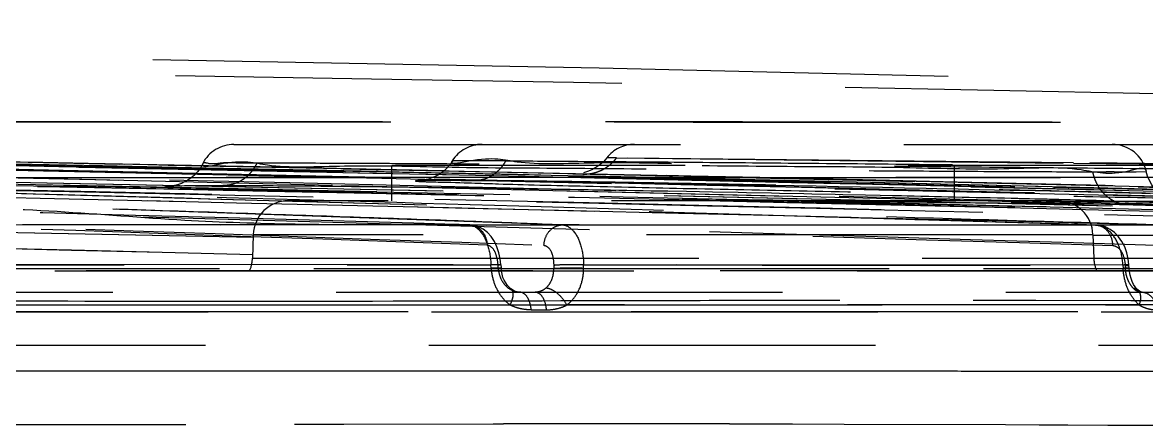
# Model space of a CAD drawing. Header units: millimetres. Extents: x 687 to 1107, y -116 to 478.
# Drawn here: x 956.319 to 959.517, y 331.326 to 332.471 of the extents above; entities that cross this region are included whole.
import ezdxf

# ---------------------------------------------------------------- set-up
doc = ezdxf.new("R2010")
doc.units = ezdxf.units.MM
doc.header["$LTSCALE"] = 0.1
doc.linetypes.add('HIDDENX2', pattern=[19.05, 12.7, -6.35])
doc.layers.add('HIDDEN', color=8, linetype='HIDDENX2')

msp = doc.modelspace()

# ---------------------------------------------------------------- linework, layer by layer
at = {"layer": 'HIDDEN'}
for p, q in [((956.921, 332.1246), (960.5579, 332.1246)), ((957.5508, 332.078), (957.5419, 332.0778)), ((957.5624, 332.0781), (957.5508, 332.078)), ((957.5814, 332.0782), (957.5624, 332.0782)), ((957.5854, 332.0781), (957.5814, 332.0781)), ((957.612, 332.0781), (957.5854, 332.0781)), ((957.6946, 332.0781), (957.612, 332.0778)), ((957.9825, 332.0863), (957.9812, 332.0863)), ((958.0092, 332.0863), (957.9819, 332.0859)), ((957.9837, 332.0863), (957.9825, 332.0863)), ((959.3089, 332.0725), (957.9837, 332.0863)), ((958.0092, 332.0859), (959.3089, 332.0711)), ((956.9859, 332.0712), (956.9468, 332.0712)), ((957.37, 331.9646), (957.37, 332.0646)), ((960.1089, 332.0646), (957.3701, 332.0646)), ((958.9701, 331.9646), (958.9701, 332.0646)), ((960.6257, 332.0562), (959.3089, 332.0724)), ((959.3089, 332.0711), (960.6516, 332.0558)), ((959.3631, 332.0468), (959.4017, 332.0467)), ((959.4242, 332.0467), (959.4017, 332.0467)), ((959.4242, 332.0467), (959.4868, 332.047)), ((959.4861, 332.0469), (959.5155, 332.0475)), ((957.4528, 332.0222), (957.4545, 332.0222)), ((957.4545, 332.0222), (957.4571, 332.0223)), ((957.4571, 332.0223), (957.4603, 332.0224)), ((957.4603, 332.0224), (957.4662, 332.0224)), ((957.4662, 332.0224), (957.4736, 332.0225)), ((957.6015, 332.0221), (957.4689, 332.0226)), ((957.4736, 332.0225), (957.4823, 332.0226)), ((957.4823, 332.0226), (957.4924, 332.0226)), ((957.4924, 332.0226), (957.504, 332.0226)), ((957.504, 332.0226), (957.5172, 332.0226)), ((957.5172, 332.0226), (957.5321, 332.0226)), ((957.5321, 332.0226), (957.5488, 332.0225)), ((957.5488, 332.0225), (957.5675, 332.0224)), ((957.5675, 332.0224), (957.5884, 332.0222)), ((957.5884, 332.0222), (957.6036, 332.0221)), ((957.708, 332.021), (957.755, 332.0204)), ((957.755, 332.0204), (957.8046, 332.0197)), ((957.8046, 332.0197), (957.8564, 332.019)), ((957.8564, 332.019), (957.9102, 332.0182)), ((957.913, 332.0401), (957.8836, 332.041)), ((957.8904, 332.0408), (957.8939, 332.0407)), ((957.8939, 332.0407), (957.9134, 332.0401)), ((957.9102, 332.0182), (957.9658, 332.0174)), ((960.7625, 331.9726), (957.913, 332.0401)), ((957.9658, 332.0174), (958.0229, 332.0165)), ((958.0229, 332.0165), (958.0815, 332.0155)), ((958.0815, 332.0155), (958.1411, 332.0145)), ((958.1411, 332.0145), (958.2018, 332.0135)), ((956.7457, 332.0064), (956.7491, 332.0066)), ((956.7491, 332.0066), (956.7535, 332.0067)), ((956.7535, 332.0067), (956.7588, 332.0069)), ((956.7548, 332.0069), (956.8894, 332.0078)), ((956.7588, 332.0069), (956.765, 332.007)), ((956.765, 332.007), (956.7723, 332.0071)), ((956.7723, 332.0071), (956.7806, 332.0073)), ((956.7806, 332.0073), (956.79, 332.0074)), ((956.79, 332.0074), (956.8005, 332.0075)), ((956.8005, 332.0075), (956.8123, 332.0076)), ((956.8123, 332.0076), (956.8254, 332.0077)), ((956.8254, 332.0077), (956.8398, 332.0078)), ((956.8398, 332.0078), (956.8557, 332.0078)), ((956.8557, 332.0078), (956.8731, 332.0078)), ((956.8731, 332.0078), (956.8921, 332.0078)), ((956.9763, 332.0076), (957.0137, 332.0074)), ((957.0137, 332.0074), (957.053, 332.0071)), ((957.053, 332.0071), (957.0939, 332.0068)), ((957.0939, 332.0068), (957.1364, 332.0065)), ((957.1364, 332.0065), (957.1802, 332.0061)), ((957.1802, 332.0061), (957.2253, 332.0057)), ((957.2253, 332.0057), (957.2715, 332.0052)), ((957.2715, 332.0052), (957.3188, 332.0047)), ((957.3188, 332.0047), (957.3669, 332.0041)), ((957.3669, 332.0041), (957.4158, 332.0035)), ((957.4158, 332.0035), (957.4655, 332.0029)), ((957.4655, 332.0029), (957.5157, 332.0022)), ((957.5157, 332.0022), (957.5664, 332.0015)), ((957.5664, 332.0015), (957.6175, 332.0008)), ((957.6175, 332.0008), (957.669, 332.0001)), ((957.669, 332.0001), (957.7207, 331.9993)), ((957.7207, 331.9993), (957.7725, 331.9985)), ((957.7725, 331.9985), (957.8244, 331.9977)), ((957.8244, 331.9977), (957.8762, 331.9969)), ((957.8762, 331.9969), (957.928, 331.9961)), ((957.928, 331.9961), (957.9796, 331.9952)), ((957.9796, 331.9952), (958.0309, 331.9943)), ((958.0309, 331.9943), (958.0819, 331.9934)), ((958.0819, 331.9934), (958.1326, 331.9925)), ((958.1326, 331.9925), (958.2078, 331.9912)), ((958.2018, 332.0135), (958.2632, 332.0124)), ((958.2078, 331.9912), (958.2819, 331.9898)), ((958.2632, 332.0124), (958.3254, 332.0112)), ((958.3254, 332.0112), (958.388, 332.0101)), ((958.388, 332.0101), (958.4509, 332.0089)), ((958.4509, 332.0089), (958.5141, 332.0077)), ((958.5141, 332.0077), (958.5773, 332.0064)), ((958.5773, 332.0064), (958.6404, 332.0052)), ((958.6404, 332.0052), (958.7033, 332.0039)), ((958.653, 331.9825), (958.7172, 331.9812)), ((958.7033, 332.0039), (958.7658, 332.0026)), ((958.7658, 332.0026), (958.8279, 332.0013)), ((958.9201, 331.9993), (958.9806, 331.998)), ((958.9806, 331.998), (959.0404, 331.9967)), ((959.1571, 331.9941), (959.2418, 331.9922)), ((959.3504, 331.9897), (959.4284, 331.9879)), ((959.2644, 331.9646), (957.0757, 331.9646)), ((958.7172, 331.9812), (958.7589, 331.9803)), ((958.8396, 331.9785), (958.8976, 331.9773)), ((958.8976, 331.9773), (958.9535, 331.976)), ((958.9535, 331.976), (959.0071, 331.9748)), ((959.0071, 331.9748), (959.0585, 331.9736)), ((959.0585, 331.9736), (959.1076, 331.9724)), ((959.1076, 331.9724), (959.1544, 331.9712)), ((959.1544, 331.9712), (959.1989, 331.9701)), ((959.1989, 331.9701), (959.2411, 331.9691)), ((959.2411, 331.9691), (959.2809, 331.968)), ((959.2809, 331.968), (959.3185, 331.967)), ((960.4034, 331.9622), (959.2852, 331.9622)), ((959.3185, 331.967), (959.3537, 331.9661)), ((959.3537, 331.9661), (959.3866, 331.9651)), ((959.3866, 331.9651), (959.4173, 331.9643)), ((959.4173, 331.9643), (959.4456, 331.9634)), ((959.4456, 331.9634), (959.4717, 331.9626)), ((959.5996, 331.9541), (959.4653, 331.954)), ((959.4717, 331.9626), (959.4955, 331.9619)), ((959.4955, 331.9619), (959.517, 331.9612)), ((957.8453, 331.8961), (956.3685, 331.9474)), ((957.5897, 331.8959), (951.5037, 331.8984)), ((953.7062, 331.8975), (959.3718, 331.8954)), ((957.5912, 331.8958), (957.5799, 331.8962)), ((956.9757, 331.868), (956.9734, 331.8011)), ((959.3644, 331.868), (956.9757, 331.868)), ((959.3644, 331.868), (959.3667, 331.8011)), ((960.5033, 331.8657), (959.3644, 331.8657)), ((956.9734, 331.8011), (960.5056, 331.8011)), ((963.4856, 331.7657), (925.8486, 331.7657)), ((927.8361, 331.7656), (956.7883, 331.7656)), ((945.7182, 331.7721), (963.2813, 331.7721)), ((946.085, 331.7721), (963.2877, 331.7721)), ((951.5283, 331.7847), (957.652, 331.7822)), ((959.4495, 331.7817), (953.7408, 331.7839)), ((963.3835, 331.7657), (956.7883, 331.7656)), ((956.7883, 331.7656), (963.9811, 331.7656)), ((957.6801, 331.7824), (957.652, 331.7822)), ((957.6525, 331.7732), (957.652, 331.7822)), ((957.6806, 331.7734), (957.6525, 331.7732)), ((957.6801, 331.7824), (957.6722, 331.7809)), ((957.6726, 331.7721), (957.6722, 331.7809)), ((957.6806, 331.7734), (957.6726, 331.7721)), ((957.6801, 331.7824), (957.6806, 331.7734)), ((957.8307, 331.7807), (957.8305, 331.7721)), ((957.9155, 331.7732), (957.9156, 331.7821)), ((959.4495, 331.7817), (959.45, 331.7732)), ((959.4561, 331.7806), (959.4569, 331.7721)), ((959.4672, 331.7733), (959.4667, 331.7818)), ((945.7815, 331.7046), (963.2928, 331.7046)), ((957.7062, 331.6681), (953.6734, 331.6682)), ((953.6849, 331.6683), (959.4959, 331.6683)), ((956.6901, 331.6794), (956.7904, 331.6794)), ((956.7904, 331.6794), (956.8755, 331.6794)), ((956.8755, 331.6794), (957.1319, 331.6794)), ((957.1319, 331.6794), (957.1618, 331.6795)), ((957.1618, 331.6795), (957.1909, 331.6795)), ((957.1909, 331.6795), (957.3151, 331.6796)), ((957.3151, 331.6796), (957.3742, 331.6797)), ((961.8414, 331.6683), (957.8682, 331.6683)), ((959.0234, 331.682), (959.0386, 331.682)), ((959.0386, 331.682), (959.1438, 331.6819)), ((959.1438, 331.6819), (959.2023, 331.6819)), ((959.2023, 331.6819), (959.4722, 331.6815)), ((959.4722, 331.6815), (959.557, 331.6814)), ((963.131, 331.6493), (953.6724, 331.6493)), ((957.7664, 331.6546), (957.8099, 331.6546)), ((953.6653, 331.5545), (963.0315, 331.5545)), ((956.6125, 331.4806), (956.183, 331.4807)), ((956.7609, 331.4806), (956.6125, 331.4806)), ((956.8972, 331.4806), (956.7609, 331.4806)), ((957.0554, 331.4806), (956.8972, 331.4806)), ((957.2325, 331.4806), (957.0554, 331.4806)), ((957.4822, 331.4806), (957.2325, 331.4806)), ((957.6886, 331.4806), (957.4822, 331.4806)), ((958.267, 331.4804), (957.6886, 331.4806)), ((958.2776, 331.4804), (958.267, 331.4804)), ((958.3289, 331.4803), (958.2776, 331.4804)), ((958.4126, 331.4803), (958.3289, 331.4803)), ((958.4521, 331.4803), (958.4126, 331.4803)), ((958.658, 331.4801), (958.4521, 331.4803)), ((958.8417, 331.48), (958.658, 331.4801)), ((958.9791, 331.4799), (958.8417, 331.48)), ((958.9896, 331.4798), (958.9791, 331.4799)), ((959.0106, 331.4798), (958.9896, 331.4798)), ((959.0815, 331.4798), (959.0106, 331.4798)), ((959.1155, 331.4797), (959.0815, 331.4798)), ((959.2213, 331.4796), (959.1155, 331.4797)), ((959.2578, 331.4796), (959.2213, 331.4796)), ((959.4257, 331.4794), (959.2578, 331.4796)), ((959.4364, 331.4794), (959.4257, 331.4794)), ((959.5592, 331.4793), (959.4364, 331.4794)), ((957.0927, 331.3296), (957.1356, 331.3296)), ((957.1356, 331.3296), (957.233, 331.3298)), ((957.233, 331.3298), (957.6585, 331.3305)), ((957.6585, 331.3305), (957.6872, 331.3305)), ((958.3302, 331.3306), (958.5101, 331.3303)), ((958.5101, 331.3303), (958.6569, 331.33)), ((958.6569, 331.33), (959.1159, 331.3283)), ((959.1159, 331.3283), (959.2112, 331.3279)), ((959.2112, 331.3279), (959.253, 331.3277)), ((959.253, 331.3277), (959.2926, 331.3275)), ((959.2926, 331.3275), (959.407, 331.3271)), ((959.407, 331.3271), (959.4247, 331.327)), ((959.4247, 331.327), (959.4354, 331.327))]:
    msp.add_line(p, q, dxfattribs=at)
for points in [[(963.6652, 332.1909), (960.8572, 332.2713), (957.9595, 332.3408), (954.9619, 332.3983), (951.8879, 332.4421), (948.7709, 332.4708)], [(959.3728, 331.8953), (957.0874, 331.9627), (954.8974, 332.0242), (952.8028, 332.0774), (950.8036, 332.1207), (948.8998, 332.153), (947.0915, 332.1737)], [(961.7131, 331.8969), (959.106, 331.962), (956.6079, 332.0223), (954.2185, 332.0751), (951.938, 332.1186), (949.7664, 332.1512), (947.7036, 332.1724)], [(962.5689, 331.8999), (959.8995, 331.9679), (957.3414, 332.0281), (954.8948, 332.0792), (952.5595, 332.1202), (950.3358, 332.1509), (948.2234, 332.1712)], [(962.9272, 331.902), (960.2865, 331.9731), (957.7492, 332.0333), (955.3154, 332.0827), (952.9851, 332.1216), (950.7584, 332.1505), (948.6352, 332.17)], [(963.0447, 331.9027), (960.5221, 331.972), (958.0586, 332.0311), (955.6542, 332.0801), (953.3091, 332.1194), (951.0232, 332.1491), (948.7966, 332.1695)], [(963.2253, 331.9037), (960.8616, 331.9705), (958.5009, 332.0282), (956.1432, 332.0769), (953.7885, 332.1165), (951.4369, 332.147), (949.0883, 332.1685)], [(963.2297, 331.9037), (960.8711, 331.9705), (958.515, 332.0281), (956.1613, 332.0767), (953.8103, 332.1163), (951.4618, 332.1469), (949.1159, 332.1684)], [(963.2384, 331.9038), (960.9954, 331.9675), (958.7084, 332.0241), (956.3776, 332.0729), (954.0028, 332.1136), (951.5842, 332.1456), (949.1218, 332.1684)], [(957.9815, 332.086), (957.972, 332.0754), (957.9615, 332.0662), (957.9503, 332.0585), (957.9387, 332.0523), (957.9267, 332.0475), (957.9148, 332.0441)], [(956.8328, 332.0698), (956.8254, 332.0573), (956.8173, 332.0466), (956.8085, 332.0375), (956.7993, 332.0297), (956.79, 332.0232), (956.7805, 332.0178), (956.7714, 332.0137), (956.7633, 332.0108), (956.7564, 332.0088), (956.7513, 332.0077), (956.7477, 332.007), (956.745, 332.0066), (956.7434, 332.0064), (956.7423, 332.0063), (956.7417, 332.0062), (956.7416, 332.0062), (956.7418, 332.0062), (956.7423, 332.0063), (956.7432, 332.0063), (956.7443, 332.0064), (956.7457, 332.0064)], [(957.5426, 332.0773), (957.5342, 332.0657), (957.5248, 332.0554), (957.5148, 332.0466), (957.5042, 332.0392), (957.4936, 332.0334), (957.4835, 332.0292), (957.4745, 332.0262), (957.4674, 332.0244), (957.4619, 332.0233), (957.4581, 332.0228), (957.4556, 332.0225), (957.4538, 332.0223), (957.4528, 332.0222), (957.4521, 332.0221), (957.4519, 332.0221)], [(959.612, 331.9572), (959.6142, 331.957), (959.615, 331.957), (959.6156, 331.9569), (959.6159, 331.9569), (959.6159, 331.9569), (959.6155, 331.9569), (959.6147, 331.957), (959.6135, 331.9572), (959.6116, 331.9575), (959.6089, 331.958), (959.605, 331.9588), (959.5999, 331.96), (959.5934, 331.962), (959.5857, 331.965), (959.5769, 331.9691), (959.5674, 331.9746), (959.5578, 331.9814), (959.5485, 331.9897), (959.5397, 331.9992), (959.5318, 332.0099), (959.5251, 332.0217), (959.5196, 332.0343), (959.5155, 332.0476)], [(957.4519, 332.0221), (957.4522, 332.0221), (957.4528, 332.0222)], [(957.6036, 332.0221), (957.6228, 332.0219), (957.6429, 332.0217), (957.6638, 332.0215), (957.6856, 332.0212), (957.708, 332.021)], [(957.8851, 332.0411), (957.8911, 332.0411), (957.9077, 332.0409), (957.9346, 332.0404), (957.9721, 332.0397), (958.0202, 332.0388), (958.0785, 332.0376), (958.1466, 332.0362), (958.224, 332.0346), (958.3095, 332.0327), (958.4021, 332.0307), (958.5009, 332.0285), (958.6051, 332.0262), (958.7141, 332.0238), (958.827, 332.0212), (958.9432, 332.0185), (959.0621, 332.0158), (959.1829, 332.0129), (959.3048, 332.01), (959.427, 332.0071), (959.5489, 332.0042)], [(956.8921, 332.0078), (956.9078, 332.0078), (956.9241, 332.0078), (956.9409, 332.0077), (956.9584, 332.0077), (956.9763, 332.0076)], [(958.2819, 331.9898), (958.3547, 331.9885), (958.3787, 331.988)], [(958.3787, 331.988), (958.4497, 331.9866), (958.473, 331.9862)], [(958.473, 331.9862), (958.542, 331.9848), (958.5646, 331.9843)], [(958.5646, 331.9843), (958.6312, 331.983), (958.653, 331.9825)], [(958.8279, 332.0013), (958.8895, 332), (958.9201, 331.9993)], [(959.0404, 331.9967), (959.1283, 331.9948), (959.1571, 331.9941)], [(959.2418, 331.9922), (959.3237, 331.9903), (959.3504, 331.9897)], [(959.4284, 331.9879), (959.5031, 331.9861), (959.5273, 331.9855)], [(958.7589, 331.9803), (958.8197, 331.979), (958.8396, 331.9785)], [(957.6801, 331.7824), (957.6783, 331.7996), (957.6746, 331.8168), (957.669, 331.8336), (957.6617, 331.8489), (957.6526, 331.8626), (957.6419, 331.8743), (957.6299, 331.8836), (957.617, 331.8903), (957.604, 331.8943), (957.5914, 331.8958)], [(959.4667, 331.7819), (959.4647, 331.7993), (959.4607, 331.8166), (959.4546, 331.8334), (959.4466, 331.8486), (959.4369, 331.8623), (959.4256, 331.8739), (959.413, 331.8832), (959.3996, 331.8899), (959.3861, 331.8938), (959.3729, 331.8953)], [(957.7098, 331.7133), (957.7042, 331.7181), (957.6988, 331.724), (957.6939, 331.7309), (957.6896, 331.7385), (957.6861, 331.7468), (957.6834, 331.7555), (957.6815, 331.7644), (957.6806, 331.7734)], [(959.4925, 331.7102), (959.4885, 331.7142), (959.4842, 331.7198), (959.4799, 331.7267), (959.476, 331.7347), (959.4727, 331.7436), (959.47, 331.7532), (959.4682, 331.7632), (959.4672, 331.7733)], [(957.7345, 331.7046), (957.7284, 331.7051), (957.722, 331.7068), (957.7157, 331.7096), (957.7099, 331.7132)], [(959.5041, 331.7046), (959.5026, 331.7047), (959.5, 331.7055), (959.4966, 331.7072), (959.4927, 331.7101)]]:
    msp.add_lwpolyline(points, dxfattribs=at)
for centre, radius, start, end in [((944.5977, -285.4433), 617.5703, 88.2712144, 89.5829198), ((944.6133, -284.1569), 616.2838, 88.2696343, 89.5819234), ((956.921, 332.0246), 0.1, 90, 152.8891), ((957.6266, 332.0246), 0.1, 90, 147.867), ((958.0599, 332.0246), 0.1, 90, 141.877), ((959.4191, 332.0246), 0.1, 13.3983, 90), ((957.0757, 331.8646), 0.1, 90, 178), ((959.2644, 331.8646), 0.1, 2, 90), ((937.4145, -462.2007), 794.2528, 88.5888431, 88.8865301), ((937.2706, -468.0452), 800.0986, 88.5888504, 88.8843634), ((944.5526, -285.1393), 617.1245, 88.8465343, 89.0597381), ((944.5592, -284.838), 616.8233, 88.8465843, 89.0596112), ((956.8735, 331.8046), 0.1, 336.8993, 358), ((959.4667, 331.8046), 0.1, 182, 203.099), ((958.0302, 60.8994), 270.4313, 89.936436, 90.072665)]:
    msp.add_arc(centre, radius, start, end, dxfattribs=at)
for points, knots in [([(926.277, 332.1897), (929.3414, 332.2665), (935.4713, 332.3816), (944.6676, 332.4392), (953.8638, 332.3816), (959.9937, 332.2665), (963.0581, 332.1897)], [0, 0, 0, 0, 0.25, 0.5, 0.75, 1, 1, 1, 1]), ([(944.667, 332.1871), (945.0706, 332.1871), (945.8772, 332.1873), (947.086, 332.188), (948.2918, 332.1887), (949.4933, 332.1892), (950.6887, 332.1893), (952.2636, 332.1891), (953.8207, 332.1889), (955.3507, 332.1886), (956.4552, 332.1885), (957.5152, 332.1883), (958.5133, 332.1881), (959.4275, 332.188), (960.2397, 332.188), (960.9373, 332.1881), (961.514, 332.1883), (961.9179, 332.1885), (962.183, 332.1887), (962.386, 332.1888), (962.5935, 332.189), (962.7982, 332.1893), (962.9371, 332.1895), (963.0298, 332.1897), (963.1085, 332.1898), (963.1986, 332.19), (963.2968, 332.1901), (963.3826, 332.1903), (963.4559, 332.1905), (963.5179, 332.1906), (963.5624, 332.1907), (963.5925, 332.1908), (963.6109, 332.1908), (963.6266, 332.1909), (963.6395, 332.1909), (963.6486, 332.1909), (963.6546, 332.1909), (963.6581, 332.1909), (963.6609, 332.1909), (963.663, 332.1909), (963.6644, 332.1909), (963.6652, 332.1909), (963.6655, 332.1909), (963.6656, 332.1909)], [0, 0, 0, 0, 0.063732, 0.127369, 0.190866, 0.254139, 0.317094, 0.379625, 0.502835, 0.562966, 0.621227, 0.677238, 0.730352, 0.778832, 0.821598, 0.85859, 0.888999, 0.912651, 0.922367, 0.930873, 0.9447, 0.955137, 0.963199, 0.966622, 0.969786, 0.975624, 0.980838, 0.985306, 0.989164, 0.992421, 0.995086, 0.996199, 0.997167, 0.997992, 0.998674, 0.999215, 0.999432, 0.999615, 0.999763, 0.999877, 0.999956, 0.999982, 1, 1, 1, 1]), ([(963.0581, 332.1897), (963.0099, 332.1896), (962.9009, 332.1894), (962.7273, 332.1892), (962.5183, 332.1889), (962.2824, 332.1888), (962.004, 332.1886), (961.6714, 332.1884), (961.2614, 332.1882), (960.7632, 332.1881), (960.1833, 332.1881), (959.534, 332.188), (958.8251, 332.1881), (958.0913, 332.1882), (957.3392, 332.1884), (956.6118, 332.1885), (955.8935, 332.1886), (955.151, 332.1887), (954.3579, 332.1888), (953.5595, 332.1889), (952.796, 332.189), (952.1156, 332.1891), (951.4776, 332.1892), (950.8784, 332.1893), (950.2728, 332.1893), (949.6846, 332.1894), (949.1184, 332.1894), (948.61, 332.1893), (948.1361, 332.1892), (947.711, 332.1891), (947.2993, 332.189), (946.907, 332.1888), (946.5204, 332.1886), (946.1455, 332.1885), (945.7764, 332.1883), (945.4099, 332.1881), (945.0402, 332.1879), (944.7916, 332.1879), (944.6672, 332.1879)], [0, 0, 0, 0, 0.007865, 0.01778, 0.028328, 0.041955, 0.056264, 0.073729, 0.096226, 0.123137, 0.154999, 0.190818, 0.229056, 0.270639, 0.310512, 0.35174, 0.389304, 0.427678, 0.472863, 0.518671, 0.557925, 0.597414, 0.62966, 0.661992, 0.695165, 0.728437, 0.757945, 0.787531, 0.811366, 0.835242, 0.856876, 0.878536, 0.899228, 0.919939, 0.939685, 0.959446, 0.979719, 1, 1, 1, 1]), ([(957.5897, 331.8959), (957.5143, 331.899), (957.3493, 331.8952), (957.0797, 331.8966), (956.7641, 331.9065), (956.4159, 331.9368), (956.0499, 331.9493), (955.6666, 331.9627), (955.2456, 331.977), (954.7637, 331.9927), (954.2148, 332.0102), (953.5965, 332.0292), (952.9016, 332.0505), (952.1244, 332.0723), (951.2575, 332.0951), (950.2935, 332.118), (949.2219, 332.1401), (948.0308, 332.1601), (947.1956, 332.1702), (946.7563, 332.1743)], [0, 0, 0, 0, 0.020886, 0.045648, 0.074644, 0.108252, 0.142373, 0.175979, 0.214437, 0.258965, 0.309439, 0.366477, 0.430193, 0.501884, 0.581704, 0.670234, 0.76879, 0.878402, 1, 1, 1, 1]), ([(957.8552, 331.8957), (957.7787, 331.8988), (957.6129, 331.9051), (957.3439, 331.9147), (957.034, 331.9254), (956.679, 331.9373), (956.278, 331.9502), (955.8322, 331.9647), (955.3386, 331.9812), (954.7791, 332), (954.1433, 332.0194), (953.4188, 332.0418), (952.6086, 332.0649), (951.7039, 332.0893), (950.6998, 332.1139), (949.5857, 332.1377), (948.35, 332.1589), (947.4846, 332.1695), (947.0299, 332.1738)], [0, 0, 0, 0, 0.021231, 0.045963, 0.074553, 0.107144, 0.144367, 0.185681, 0.23072, 0.281188, 0.340774, 0.406927, 0.481984, 0.565314, 0.657643, 0.760226, 0.874042, 1, 1, 1, 1]), ([(959.3718, 331.8954), (959.0978, 331.9035), (958.4871, 331.9217), (957.5079, 331.9504), (956.3903, 331.9826), (955.1561, 332.0171), (953.7934, 332.0533), (952.3023, 332.0898), (950.6807, 332.1245), (948.9291, 332.1544), (947.7182, 332.1684), (947.0913, 332.1737)], [0, 0, 0, 0, 0.066936, 0.149212, 0.239255, 0.339989, 0.450754, 0.572156, 0.704266, 0.846881, 1, 1, 1, 1]), ([(947.3501, 332.1732), (947.9687, 332.1679), (949.1646, 332.1538), (950.8964, 332.1242), (952.5034, 332.0898), (953.9856, 332.0535), (955.3445, 332.0175), (956.5793, 331.9832), (957.7021, 331.9508), (958.6925, 331.922), (959.3133, 331.9037), (959.5935, 331.8954)], [0, 0, 0, 0, 0.151541, 0.292973, 0.424288, 0.545286, 0.656171, 0.757283, 0.847871, 0.931329, 1, 1, 1, 1]), ([(947.7034, 332.1724), (948.2655, 332.1681), (949.3895, 332.1572), (951.028, 332.1351), (952.619, 332.1083), (954.1148, 332.0789), (955.5627, 332.0473), (956.9157, 332.0158), (958.2209, 331.9841), (959.432, 331.954), (960.5958, 331.9248), (961.3405, 331.9062), (961.7127, 331.8969)], [0, 0, 0, 0, 0.120335, 0.240664, 0.350842, 0.461011, 0.560979, 0.660907, 0.750759, 0.840507, 0.920287, 1, 1, 1, 1]), ([(961.8164, 331.8971), (961.4444, 331.9065), (960.6999, 331.9252), (959.5385, 331.9544), (958.3317, 331.9846), (957.0346, 332.0162), (955.6917, 332.0476), (954.2577, 332.0789), (952.7777, 332.108), (951.2063, 332.1346), (949.5894, 332.1566), (948.481, 332.1676), (947.9268, 332.1719)], [0, 0, 0, 0, 0.08037, 0.160806, 0.250878, 0.341052, 0.440986, 0.540952, 0.650799, 0.760646, 0.880321, 1, 1, 1, 1]), ([(962.5688, 331.8999), (961.1348, 331.9374), (958.1072, 332.0154), (953.3255, 332.116), (949.9774, 332.1583), (948.2233, 332.1712)], [0, 0, 0, 0, 0.299917, 0.633249, 1, 1, 1, 1]), ([(948.4045, 332.1707), (950.1375, 332.1577), (953.4487, 332.1155), (958.1828, 332.0157), (961.1838, 331.9378), (962.607, 331.9001)], [0, 0, 0, 0, 0.366003, 0.699335, 1, 1, 1, 1]), ([(948.6352, 332.17), (950.3378, 332.1576), (953.6287, 332.1188), (958.3927, 332.0241), (961.4539, 331.9439), (962.9272, 331.902)], [0, 0, 0, 0, 0.357344, 0.690675, 1, 1, 1, 1]), ([(962.9509, 331.9021), (961.4868, 331.9441), (958.447, 332.0241), (953.7196, 332.1184), (950.4561, 332.1571), (948.7687, 332.1695)], [0, 0, 0, 0, 0.309778, 0.643109, 1, 1, 1, 1]), ([(963.0446, 331.9027), (961.5539, 331.9462), (958.4801, 332.0271), (953.7307, 332.1198), (950.472, 332.1574), (948.7965, 332.1695)], [0, 0, 0, 0, 0.313961, 0.647293, 1, 1, 1, 1]), ([(948.9046, 332.1691), (950.5673, 332.157), (953.8034, 332.1194), (958.5228, 332.027), (961.5794, 331.9462), (963.0629, 331.9028)], [0, 0, 0, 0, 0.352257, 0.685588, 1, 1, 1, 1]), ([(949.0883, 332.1685), (950.6551, 332.1571), (953.7928, 332.1224), (958.5053, 332.0342), (961.6507, 331.9512), (963.2253, 331.9037)], [0, 0, 0, 0, 0.332426, 0.665759, 1, 1, 1, 1]), ([(963.2299, 331.9037), (961.6584, 331.9512), (958.5188, 332.0341), (953.814, 332.1223), (950.6807, 332.157), (949.1159, 332.1684)], [0, 0, 0, 0, 0.334113, 0.667441, 1, 1, 1, 1]), ([(957.6413, 331.8379), (956.3932, 331.8839), (953.9415, 331.9658), (950.3306, 332.067), (947.9675, 332.1044), (946.8083, 332.1163)], [0, 0, 0, 0, 0.345747, 0.679093, 1, 1, 1, 1]), ([(946.9775, 332.1158), (948.1369, 332.1037), (950.4993, 332.066), (954.1075, 331.9647), (956.5563, 331.8834), (957.8025, 331.8378)], [0, 0, 0, 0, 0.321217, 0.65454, 1, 1, 1, 1]), ([(947.1404, 332.1158), (948.4567, 332.1031), (951.1378, 332.0644), (955.231, 331.9607), (958.0079, 331.8815), (959.4204, 331.8374)], [0, 0, 0, 0, 0.321507, 0.654857, 1, 1, 1, 1]), ([(959.5434, 331.8374), (958.1362, 331.8811), (955.3687, 331.9599), (951.2878, 332.0635), (948.6139, 332.1024), (947.3004, 332.1153)], [0, 0, 0, 0, 0.344905, 0.678229, 1, 1, 1, 1]), ([(961.7542, 331.8392), (960.1454, 331.8816), (956.9802, 331.9584), (952.3108, 332.0623), (949.2499, 332.1015), (947.7457, 332.1147)], [0, 0, 0, 0, 0.344576, 0.677922, 1, 1, 1, 1]), ([(947.8839, 332.1142), (949.376, 332.1008), (952.4115, 332.0616), (957.0409, 331.9581), (960.1784, 331.8816), (961.7728, 331.8394)], [0, 0, 0, 0, 0.32224, 0.655564, 1, 1, 1, 1]), ([(948.2576, 332.1136), (949.7942, 332.1013), (952.9249, 332.0639), (957.7063, 331.9663), (960.951, 331.8869), (962.602, 331.8423)], [0, 0, 0, 0, 0.321331, 0.654667, 1, 1, 1, 1]), ([(962.571, 331.8425), (960.937, 331.8871), (957.7252, 331.9664), (952.9915, 332.0634), (949.8915, 332.1008), (948.3696, 332.1131)], [0, 0, 0, 0, 0.345234, 0.678561, 1, 1, 1, 1]), ([(962.9505, 331.8441), (961.363, 331.8892), (958.1879, 331.9735), (953.4246, 332.0611), (950.249, 332.1006), (948.6613, 332.1121)], [0, 0, 0, 0, 0.333376, 0.666709, 1, 1, 1, 1]), ([(948.7424, 332.1114), (950.3186, 332.0984), (953.4708, 332.0613), (958.1983, 331.9721), (961.3494, 331.8903), (962.9247, 331.8438)], [0, 0, 0, 0, 0.333361, 0.666693, 1, 1, 1, 1]), ([(948.8165, 332.1117), (950.3997, 332.0994), (953.5661, 332.0632), (958.3155, 331.9743), (961.4813, 331.8919), (963.0642, 331.8449)], [0, 0, 0, 0, 0.333299, 0.666632, 1, 1, 1, 1]), ([(963.0403, 331.8449), (961.4678, 331.8909), (958.3226, 331.9745), (953.6038, 332.0623), (950.4575, 332.0997), (948.8842, 332.1112)], [0, 0, 0, 0, 0.33331, 0.666643, 1, 1, 1, 1]), ([(956.832, 332.0701), (956.8249, 332.0563), (956.9409, 332.086), (957.0241, 332.0547), (957.2658, 332.0678), (957.5334, 332.0585), (957.8607, 332.0575), (958.2053, 332.0538), (958.549, 332.0512), (958.866, 332.049), (959.1344, 332.0475), (959.2946, 332.0469), (959.3631, 332.0468)], [0, 0, 0, 0, 0.018414, 0.072841, 0.159464, 0.272197, 0.403103, 0.542957, 0.681906, 0.810175, 0.91875, 1, 1, 1, 1]), ([(960.0702, 332.0506), (960.0019, 332.051), (959.8423, 332.0522), (959.5747, 332.0545), (959.2583, 332.0575), (958.915, 332.0608), (958.5708, 332.065), (958.2435, 332.0665), (957.9765, 332.0758), (957.7332, 332.0632), (957.6527, 332.0935), (957.5336, 332.0645), (957.5419, 332.0777)], [0, 0, 0, 0, 0.080977, 0.189379, 0.317556, 0.456482, 0.596367, 0.727347, 0.840189, 0.926944, 0.981503, 1, 1, 1, 1]), ([(957.6015, 332.0221), (957.6037, 332.0221), (957.6081, 332.0221), (957.6171, 332.0228), (957.6285, 332.0249), (957.6418, 332.0293), (957.6546, 332.0357), (957.6665, 332.0441), (957.6755, 332.0524), (957.6821, 332.0597), (957.6867, 332.0655), (957.6908, 332.0715), (957.6934, 332.0757), (957.6946, 332.0778)], [0, 0, 0, 0, 0.057962, 0.116886, 0.237165, 0.360164, 0.485324, 0.613254, 0.742501, 0.807292, 0.871934, 0.936236, 1, 1, 1, 1]), ([(957.6946, 332.0778), (957.7629, 332.0775), (957.9224, 332.0764), (958.1899, 332.0743), (958.5059, 332.0715), (958.8486, 332.0685), (959.1928, 332.0642), (959.5177, 332.0629), (959.7904, 332.0526), (960.0185, 332.067), (960.1273, 332.0325), (960.2171, 332.0658), (960.2212, 332.0506)], [0, 0, 0, 0, 0.081087, 0.189475, 0.317561, 0.456359, 0.596113, 0.726993, 0.839786, 0.926567, 0.981253, 1, 1, 1, 1]), ([(957.913, 332.0401), (957.9153, 332.0401), (957.9197, 332.0401), (957.9287, 332.0406), (957.94, 332.0422), (957.9533, 332.0458), (957.9663, 332.0509), (957.9786, 332.0577), (957.9901, 332.066), (957.9987, 332.0738), (958.0049, 332.0806), (958.0078, 332.0841), (958.0092, 332.0859)], [0, 0, 0, 0, 0.059948, 0.12067, 0.243909, 0.368831, 0.49464, 0.622348, 0.749771, 0.875992, 0.938347, 1, 1, 1, 1]), ([(956.9468, 332.0712), (956.9258, 332.0712), (956.8897, 332.0744), (956.857, 332.066), (956.834, 332.0741), (956.832, 332.0702)], [0, 0, 0, 0, 0.550011, 0.885367, 1, 1, 1, 1]), ([(956.9858, 332.0712), (956.9847, 332.0689), (956.9824, 332.0643), (956.9771, 332.0554), (956.9694, 332.0448), (956.9584, 332.0335), (956.9458, 332.0238), (956.9321, 332.0162), (956.9179, 332.011), (956.9036, 332.0082), (956.8941, 332.0077), (956.8894, 332.0079)], [0, 0, 0, 0, 0.062659, 0.125906, 0.253377, 0.384258, 0.514157, 0.641931, 0.766753, 0.885253, 1, 1, 1, 1]), ([(959.5164, 332.0477), (959.5127, 332.0631), (959.4217, 332.0303), (959.3137, 332.0645), (959.0848, 332.0502), (958.812, 332.0601), (958.4868, 332.061), (958.1423, 332.0646), (957.7992, 332.0671), (957.4826, 332.0692), (957.2145, 332.0706), (957.0544, 332.0711), (956.9859, 332.0712)], [0, 0, 0, 0, 0.01877, 0.073454, 0.160204, 0.272932, 0.403725, 0.543396, 0.682148, 0.810255, 0.918742, 1, 1, 1, 1]), ([(959.3631, 332.0467), (959.3638, 332.0437), (959.3652, 332.0377), (959.3681, 332.0287), (959.3716, 332.0199), (959.3759, 332.0112), (959.381, 332.0027), (959.3867, 331.9947), (959.3931, 331.9871), (959.4023, 331.978), (959.4126, 331.9702), (959.4237, 331.9641), (959.432, 331.9604), (959.4404, 331.9576), (959.4488, 331.9556), (959.4571, 331.9544), (959.4626, 331.9541), (959.4653, 331.954)], [0, 0, 0, 0, 0.061993, 0.125132, 0.189129, 0.253743, 0.320125, 0.386622, 0.452907, 0.518688, 0.647789, 0.710905, 0.772769, 0.831579, 0.889075, 0.94524, 1, 1, 1, 1]), ([(963.8834, 332.0329), (963.8833, 332.0329), (963.883, 332.0329), (963.8822, 332.0329), (963.8808, 332.0329), (963.8787, 332.0329), (963.8759, 332.0329), (963.8724, 332.0329), (963.8664, 332.0329), (963.8573, 332.0329), (963.8443, 332.0329), (963.8287, 332.0329), (963.8103, 332.0328), (963.7802, 332.0327), (963.7357, 332.0326), (963.6738, 332.0325), (963.6005, 332.0323), (963.5148, 332.0322), (963.4166, 332.032), (963.3266, 332.0318), (963.2478, 332.0317), (963.1549, 332.0315), (963.0154, 332.0312), (962.8091, 332.031), (962.5995, 332.0308), (962.3941, 332.0306), (962.1245, 332.0304), (961.7126, 332.0302), (961.1237, 332.0301), (960.4103, 332.03), (959.5797, 332.03), (958.6456, 332.0301), (957.6281, 332.0303), (956.5504, 332.0304), (955.4305, 332.0306), (953.8837, 332.0308), (952.3124, 332.0311), (950.7254, 332.0313), (949.5227, 332.0312), (948.3143, 332.0307), (947.1013, 332.03), (945.8851, 332.0293), (945.0733, 332.029), (944.6671, 332.029)], [0, 0, 0, 0, 0.000018, 0.000044, 0.000122, 0.000234, 0.00038, 0.000561, 0.000776, 0.001311, 0.001985, 0.002801, 0.003758, 0.004858, 0.007491, 0.01071, 0.014522, 0.018937, 0.024088, 0.029858, 0.032987, 0.036376, 0.044374, 0.054763, 0.068576, 0.077093, 0.086843, 0.110664, 0.141389, 0.178788, 0.222043, 0.271058, 0.324611, 0.3809, 0.439303, 0.499452, 0.622372, 0.684611, 0.747218, 0.810128, 0.873273, 0.936586, 1, 1, 1, 1]), ([(944.6674, 332.0301), (945.0753, 332.0301), (945.8902, 332.0303), (947.1104, 332.0308), (948.3257, 332.0313), (949.5349, 332.0315), (950.7379, 332.0315), (952.3279, 332.0313), (954.2807, 332.0309), (956.1976, 332.0307), (957.6686, 332.0305), (958.6891, 332.0303), (959.4902, 332.0302), (960.0815, 332.0302), (960.4843, 332.0302), (960.8573, 332.0302), (961.1983, 332.0303), (961.506, 332.0304), (961.851, 332.0305), (962.2084, 332.0307), (962.5608, 332.0309), (962.8267, 332.0312), (963.0277, 332.0314), (963.1837, 332.0317), (963.3114, 332.032), (963.4216, 332.0322), (963.5432, 332.0324), (963.6658, 332.0327), (963.7783, 332.0329), (963.8459, 332.033), (963.876, 332.0331), (963.8835, 332.0331)], [0, 0, 0, 0, 0.063689, 0.12722, 0.190484, 0.253422, 0.316005, 0.378287, 0.501663, 0.620872, 0.677539, 0.731322, 0.780187, 0.802618, 0.82362, 0.843074, 0.860853, 0.87686, 0.891117, 0.91471, 0.932661, 0.94612, 0.956222, 0.964048, 0.970467, 0.976161, 0.981256, 0.989445, 0.995302, 0.998822, 1, 1, 1, 1]), ([(957.4689, 332.0226), (957.4589, 332.0225), (957.4086, 332.0198), (957.5789, 332.0161), (957.6801, 332.0116), (957.9529, 332.0054), (958.2491, 331.9984), (958.6028, 331.9911), (958.9702, 331.9837), (959.3323, 331.9768), (959.6627, 331.9708), (959.9387, 331.9661), (960.1018, 331.9635), (960.1712, 331.9626)], [0, 0, 0, 0, 0.010832, 0.036072, 0.095704, 0.18571, 0.300049, 0.429869, 0.565787, 0.700264, 0.82287, 0.924719, 1, 1, 1, 1]), ([(960.3034, 331.9613), (960.3134, 331.9613), (960.3638, 331.9629), (960.1929, 331.967), (960.0918, 331.9713), (959.8195, 331.9781), (959.5243, 331.9857), (959.1719, 331.9939), (958.8055, 332.0019), (958.4437, 332.0091), (958.1127, 332.0151), (957.8354, 332.0195), (957.6714, 332.0215), (957.6015, 332.0221)], [0, 0, 0, 0, 0.010789, 0.036138, 0.095877, 0.185787, 0.299668, 0.428995, 0.56451, 0.69887, 0.821777, 0.924133, 1, 1, 1, 1]), ([(957.8862, 332.0412), (957.9104, 332.0411), (957.9898, 332.0393), (958.1515, 332.0362), (958.393, 332.0309), (958.698, 332.0242), (959.0455, 332.0162), (959.4112, 332.0075), (959.7711, 331.9988), (960.1014, 331.9905), (960.3792, 331.9834), (960.5846, 331.9779), (960.695, 331.9749), (960.7355, 331.9737)], [0, 0, 0, 0, 0.025487, 0.083559, 0.170262, 0.279719, 0.404709, 0.53609, 0.66476, 0.783723, 0.883782, 0.95731, 1, 1, 1, 1]), ([(959.4653, 331.954), (959.3961, 331.9544), (959.2334, 331.9557), (958.9581, 331.9588), (958.6283, 331.9631), (958.2664, 331.9684), (957.8986, 331.9744), (957.5439, 331.9808), (957.2459, 331.9873), (956.9704, 331.9931), (956.8677, 331.9987), (956.6942, 332.0019), (956.7448, 332.0067), (956.7548, 332.0069)], [0, 0, 0, 0, 0.074902, 0.176158, 0.29815, 0.432163, 0.56775, 0.697554, 0.812216, 0.902999, 0.963437, 0.989239, 1, 1, 1, 1]), ([(956.8894, 332.0078), (956.9587, 332.0078), (957.1216, 332.0068), (957.3968, 332.0039), (957.7258, 331.9994), (958.0863, 331.9935), (958.4524, 331.9867), (958.8058, 331.9795), (959.1036, 331.9724), (959.3805, 331.9662), (959.4836, 331.961), (959.6604, 331.9577), (959.6094, 331.9542), (959.5996, 331.9541)], [0, 0, 0, 0, 0.075125, 0.176369, 0.298126, 0.431607, 0.566547, 0.695871, 0.81041, 0.901729, 0.962961, 0.989351, 1, 1, 1, 1]), ([(957.5897, 331.8959), (957.601, 331.8955), (957.6261, 331.8787), (957.6453, 331.8361), (957.6512, 331.8013), (957.652, 331.7822)], [0, 0, 0, 0, 0.244636, 0.583578, 1, 1, 1, 1]), ([(957.5897, 331.8959), (957.5984, 331.8959), (957.6165, 331.8902), (957.6359, 331.8681), (957.6408, 331.8483), (957.641, 331.8379)], [0, 0, 0, 0, 0.307549, 0.631383, 1, 1, 1, 1]), ([(957.8027, 331.8378), (957.8031, 331.8477), (957.808, 331.8669), (957.827, 331.8895), (957.846, 331.8958), (957.8552, 331.8957)], [0, 0, 0, 0, 0.347475, 0.67364, 1, 1, 1, 1]), ([(961.7127, 331.8969), (961.495, 331.8965), (960.9951, 331.8959), (960.1189, 331.8954), (959.0508, 331.8953), (958.265, 331.8956), (957.8552, 331.8957)], [0, 0, 0, 0, 0.169289, 0.388831, 0.681368, 1, 1, 1, 1]), ([(957.8552, 331.8957), (957.8665, 331.8954), (957.8914, 331.8787), (957.9101, 331.836), (957.9153, 331.8013), (957.9156, 331.7821)], [0, 0, 0, 0, 0.245655, 0.580428, 1, 1, 1, 1]), ([(959.3718, 331.8954), (959.38, 331.8953), (959.3975, 331.8895), (959.4155, 331.8672), (959.42, 331.8476), (959.4202, 331.8374)], [0, 0, 0, 0, 0.297884, 0.628751, 1, 1, 1, 1]), ([(959.4495, 331.7817), (959.4486, 331.8009), (959.4413, 331.8367), (959.4152, 331.8804), (959.3854, 331.895), (959.3718, 331.8954)], [0, 0, 0, 0, 0.388359, 0.724721, 1, 1, 1, 1]), ([(957.6725, 331.7805), (957.6717, 331.7904), (957.6688, 331.8078), (957.6591, 331.8296), (957.6468, 331.8372), (957.6413, 331.8379)], [0, 0, 0, 0, 0.430264, 0.758201, 1, 1, 1, 1]), ([(957.8025, 331.8378), (957.8079, 331.8371), (957.8199, 331.8295), (957.8284, 331.8076), (957.8302, 331.7903), (957.8305, 331.7804)], [0, 0, 0, 0, 0.23897, 0.564078, 1, 1, 1, 1]), ([(959.4204, 331.8374), (959.4266, 331.8368), (959.4403, 331.8298), (959.4521, 331.8079), (959.4553, 331.7904), (959.4561, 331.7806)], [0, 0, 0, 0, 0.262287, 0.590055, 1, 1, 1, 1]), ([(957.6525, 331.7732), (957.6534, 331.7593), (957.6586, 331.732), (957.677, 331.6954), (957.6958, 331.676), (957.7062, 331.6682)], [0, 0, 0, 0, 0.343375, 0.679131, 1, 1, 1, 1]), ([(957.6726, 331.7721), (957.6732, 331.7646), (957.6763, 331.7499), (957.6864, 331.7303), (957.6965, 331.7198), (957.7021, 331.7156)], [0, 0, 0, 0, 0.345463, 0.680515, 1, 1, 1, 1]), ([(957.8073, 331.7156), (957.8124, 331.7198), (957.8213, 331.7305), (957.8292, 331.7502), (957.8307, 331.7647), (957.8305, 331.7721)], [0, 0, 0, 0, 0.31358, 0.649075, 1, 1, 1, 1]), ([(957.8305, 331.7721), (957.8379, 331.7729), (957.8557, 331.7737), (957.884, 331.7741), (957.9049, 331.7737), (957.9155, 331.7732)], [0, 0, 0, 0, 0.262053, 0.627221, 1, 1, 1, 1]), ([(957.9156, 331.7821), (957.9056, 331.7825), (957.8855, 331.7829), (957.8572, 331.7824), (957.8388, 331.7816), (957.8307, 331.7807)], [0, 0, 0, 0, 0.351295, 0.711442, 1, 1, 1, 1]), ([(957.8682, 331.6683), (957.8781, 331.6761), (957.8959, 331.6956), (957.9121, 331.7324), (957.9155, 331.7595), (957.9155, 331.7732)], [0, 0, 0, 0, 0.318692, 0.654145, 1, 1, 1, 1]), ([(957.9156, 331.7821), (958.1412, 331.782), (958.5763, 331.7818), (959.2082, 331.7817), (959.7929, 331.7817), (960.2498, 331.7818), (960.5856, 331.7819), (960.8771, 331.7821), (961.2853, 331.7824), (961.6178, 331.7828), (961.8161, 331.7832)], [0, 0, 0, 0, 0.173571, 0.334586, 0.486, 0.623288, 0.686035, 0.744265, 0.847452, 1, 1, 1, 1]), ([(959.4559, 331.7805), (959.4593, 331.7808), (959.4697, 331.7809), (959.459, 331.783), (959.4543, 331.7819), (959.4495, 331.7817)], [0, 0, 0, 0, 0.379411, 0.455512, 1, 1, 1, 1]), ([(959.4959, 331.6683), (959.4869, 331.6763), (959.4707, 331.6963), (959.4553, 331.7326), (959.4508, 331.7594), (959.4499, 331.7732)], [0, 0, 0, 0, 0.308777, 0.647461, 1, 1, 1, 1]), ([(959.45, 331.7732), (959.4547, 331.7733), (959.4591, 331.7741), (959.4705, 331.7728), (959.46, 331.7724), (959.4567, 331.7721)], [0, 0, 0, 0, 0.526407, 0.624655, 1, 1, 1, 1]), ([(959.4795, 331.7156), (959.475, 331.72), (959.4672, 331.731), (959.4594, 331.7503), (959.4571, 331.7647), (959.4567, 331.7721)], [0, 0, 0, 0, 0.300728, 0.642444, 1, 1, 1, 1]), ([(957.7343, 331.7046), (957.7306, 331.7046), (957.723, 331.7055), (957.7121, 331.7092), (957.7053, 331.7133), (957.7021, 331.7156)], [0, 0, 0, 0, 0.319014, 0.655155, 1, 1, 1, 1]), ([(957.7098, 331.7133), (957.7091, 331.7138), (957.7076, 331.7147), (957.7049, 331.7155), (957.703, 331.7156), (957.7021, 331.7156)], [0, 0, 0, 0, 0.314499, 0.644413, 1, 1, 1, 1]), ([(957.7062, 331.6682), (957.7093, 331.6745), (957.7139, 331.6859), (957.7166, 331.7018), (957.7128, 331.7111), (957.7098, 331.7133)], [0, 0, 0, 0, 0.438792, 0.768171, 1, 1, 1, 1]), ([(957.7664, 331.6546), (957.7656, 331.6633), (957.7621, 331.6789), (957.7519, 331.698), (957.7397, 331.7046), (957.7344, 331.7046)], [0, 0, 0, 0, 0.413165, 0.748437, 1, 1, 1, 1]), ([(957.8099, 331.6546), (957.8091, 331.6633), (957.8057, 331.679), (957.7953, 331.6981), (957.783, 331.7046), (957.7777, 331.7046)], [0, 0, 0, 0, 0.412818, 0.747218, 1, 1, 1, 1]), ([(957.8073, 331.7156), (957.8045, 331.7133), (957.7985, 331.7092), (957.7884, 331.7054), (957.7813, 331.7046), (957.7778, 331.7046)], [0, 0, 0, 0, 0.341375, 0.671248, 1, 1, 1, 1]), ([(957.8682, 331.6683), (957.8632, 331.6772), (957.8512, 331.6931), (957.8306, 331.7101), (957.8143, 331.7162), (957.8073, 331.7156)], [0, 0, 0, 0, 0.385798, 0.737718, 1, 1, 1, 1]), ([(959.4795, 331.7156), (959.4818, 331.7133), (959.4868, 331.7094), (959.4952, 331.7055), (959.501, 331.7046), (959.5038, 331.7046)], [0, 0, 0, 0, 0.36097, 0.696163, 1, 1, 1, 1]), ([(959.4959, 331.6683), (959.4988, 331.6755), (959.5024, 331.6891), (959.497, 331.7095), (959.4851, 331.715), (959.4795, 331.7156)], [0, 0, 0, 0, 0.399633, 0.708916, 1, 1, 1, 1]), ([(959.5038, 331.7046), (959.5106, 331.7046), (959.5252, 331.6993), (959.5405, 331.6803), (959.5454, 331.6637), (959.5465, 331.6546)], [0, 0, 0, 0, 0.287091, 0.610796, 1, 1, 1, 1]), ([(950.1994, 331.6809), (950.4777, 331.681), (950.8947, 331.681), (951.4501, 331.6802), (952.0027, 331.6791), (952.5535, 331.6782), (953.1023, 331.679), (953.6462, 331.6805), (954.3207, 331.6828), (955.1221, 331.6823), (955.9108, 331.6804), (956.4321, 331.6796), (956.6901, 331.6794)], [0, 0, 0, 0, 0.128622, 0.192739, 0.256702, 0.384029, 0.447329, 0.510347, 0.635438, 0.759056, 0.88076, 1, 1, 1, 1]), ([(957.3742, 331.6797), (957.6566, 331.6801), (958.0747, 331.6813), (958.6244, 331.6821), (958.8918, 331.6821), (959.0234, 331.682)], [0, 0, 0, 0, 0.51366, 0.760648, 1, 1, 1, 1]), ([(957.7664, 331.6545), (957.7592, 331.6545), (957.7451, 331.6555), (957.7248, 331.6602), (957.7121, 331.6653), (957.7062, 331.6682)], [0, 0, 0, 0, 0.345133, 0.679203, 1, 1, 1, 1]), ([(957.8101, 331.6546), (957.8171, 331.6546), (957.8308, 331.6556), (957.8504, 331.6603), (957.8625, 331.6653), (957.8682, 331.6683)], [0, 0, 0, 0, 0.348438, 0.682977, 1, 1, 1, 1]), ([(959.4959, 331.6683), (959.5009, 331.6653), (959.5116, 331.6603), (959.5287, 331.6556), (959.5406, 331.6545), (959.5465, 331.6545)], [0, 0, 0, 0, 0.328019, 0.66326, 1, 1, 1, 1]), ([(953.6724, 331.6493), (954.4122, 331.6493), (955.7527, 331.6492), (957.5781, 331.6493), (959.0535, 331.6493), (960.2415, 331.6493), (961.1872, 331.6493), (961.919, 331.6493), (962.4571, 331.649), (962.8389, 331.6493), (963.0448, 331.65), (963.1311, 331.6498)], [0, 0, 0, 0, 0.234635, 0.425168, 0.578946, 0.702579, 0.801963, 0.878897, 0.934701, 0.97261, 1, 1, 1, 1]), ([(949.7993, 331.3297), (950.4239, 331.3308), (951.6664, 331.3316), (953.2141, 331.3317), (954.4385, 331.3314), (955.1935, 331.331), (955.7899, 331.33), (956.2297, 331.3292), (956.6634, 331.3289), (956.9503, 331.3293), (957.0927, 331.3296)], [0, 0, 0, 0, 0.256904, 0.511089, 0.636606, 0.76055, 0.821626, 0.881952, 0.941438, 1, 1, 1, 1]), ([(959.4354, 331.327), (959.5292, 331.3266), (959.7137, 331.326), (960.0695, 331.3259), (960.4893, 331.3272), (960.9627, 331.3297), (961.3959, 331.3314), (961.7312, 331.3301), (961.9779, 331.329), (962.1933, 331.3284), (962.4341, 331.3289), (962.6922, 331.3304), (962.9134, 331.3319), (963.1024, 331.3318), (963.2636, 331.331), (963.382, 331.3308), (963.4654, 331.3312), (963.5363, 331.3321), (963.6156, 331.3338), (963.7018, 331.3357), (963.7555, 331.3357), (963.7808, 331.3352)], [0, 0, 0, 0, 0.064773, 0.127368, 0.245647, 0.354566, 0.454242, 0.544677, 0.586044, 0.62458, 0.693353, 0.752307, 0.802805, 0.846022, 0.882836, 0.91403, 0.927782, 0.940445, 0.962966, 0.98251, 1, 1, 1, 1])]:
    msp.add_open_spline(points, degree=3, knots=knots, dxfattribs=at)

doc.saveas('drawing.dxf')
